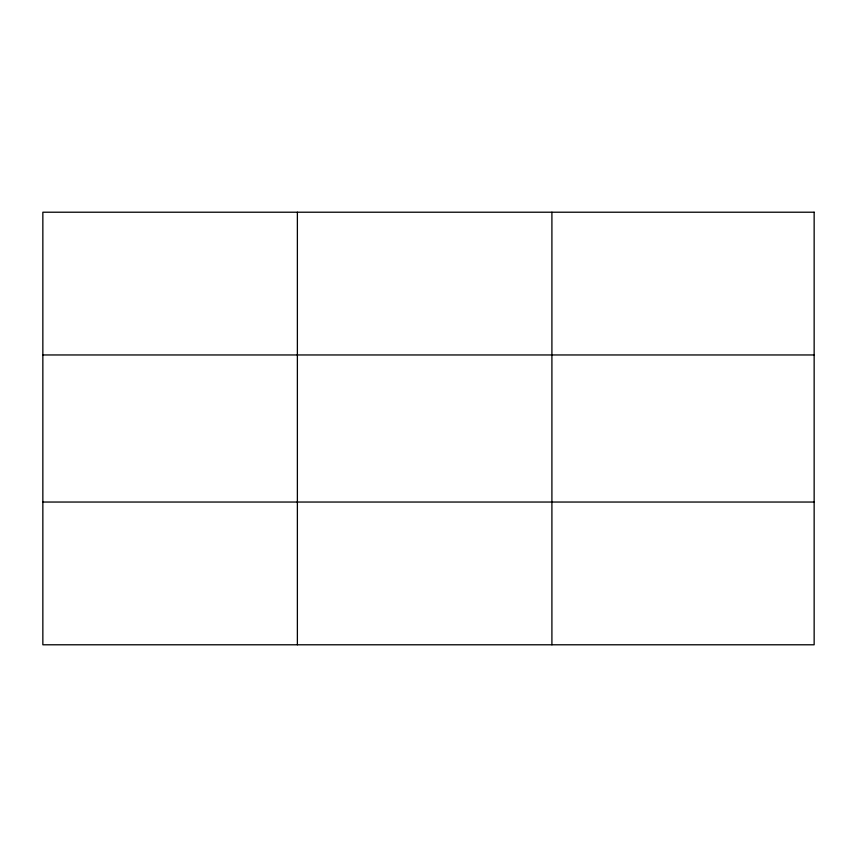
<?xml version="1.0" encoding="UTF-8"?>
<svg xmlns="http://www.w3.org/2000/svg" width="857" height="857" viewBox="0 0 857 857"><rect width="100%" height="100%" fill="white"/><g stroke="black" fill="none" stroke-linecap="round" stroke-linejoin="round"><path stroke-width="1.29" d="M297.379 644.785L297.379 212.215M551.908 644.785L551.908 212.215M42.85 354.959L814.15 354.959M42.85 502.041L814.15 502.041M814.15 212.215L814.15 644.785L42.85 644.785L42.85 212.215L814.15 212.215"/></g></svg>
